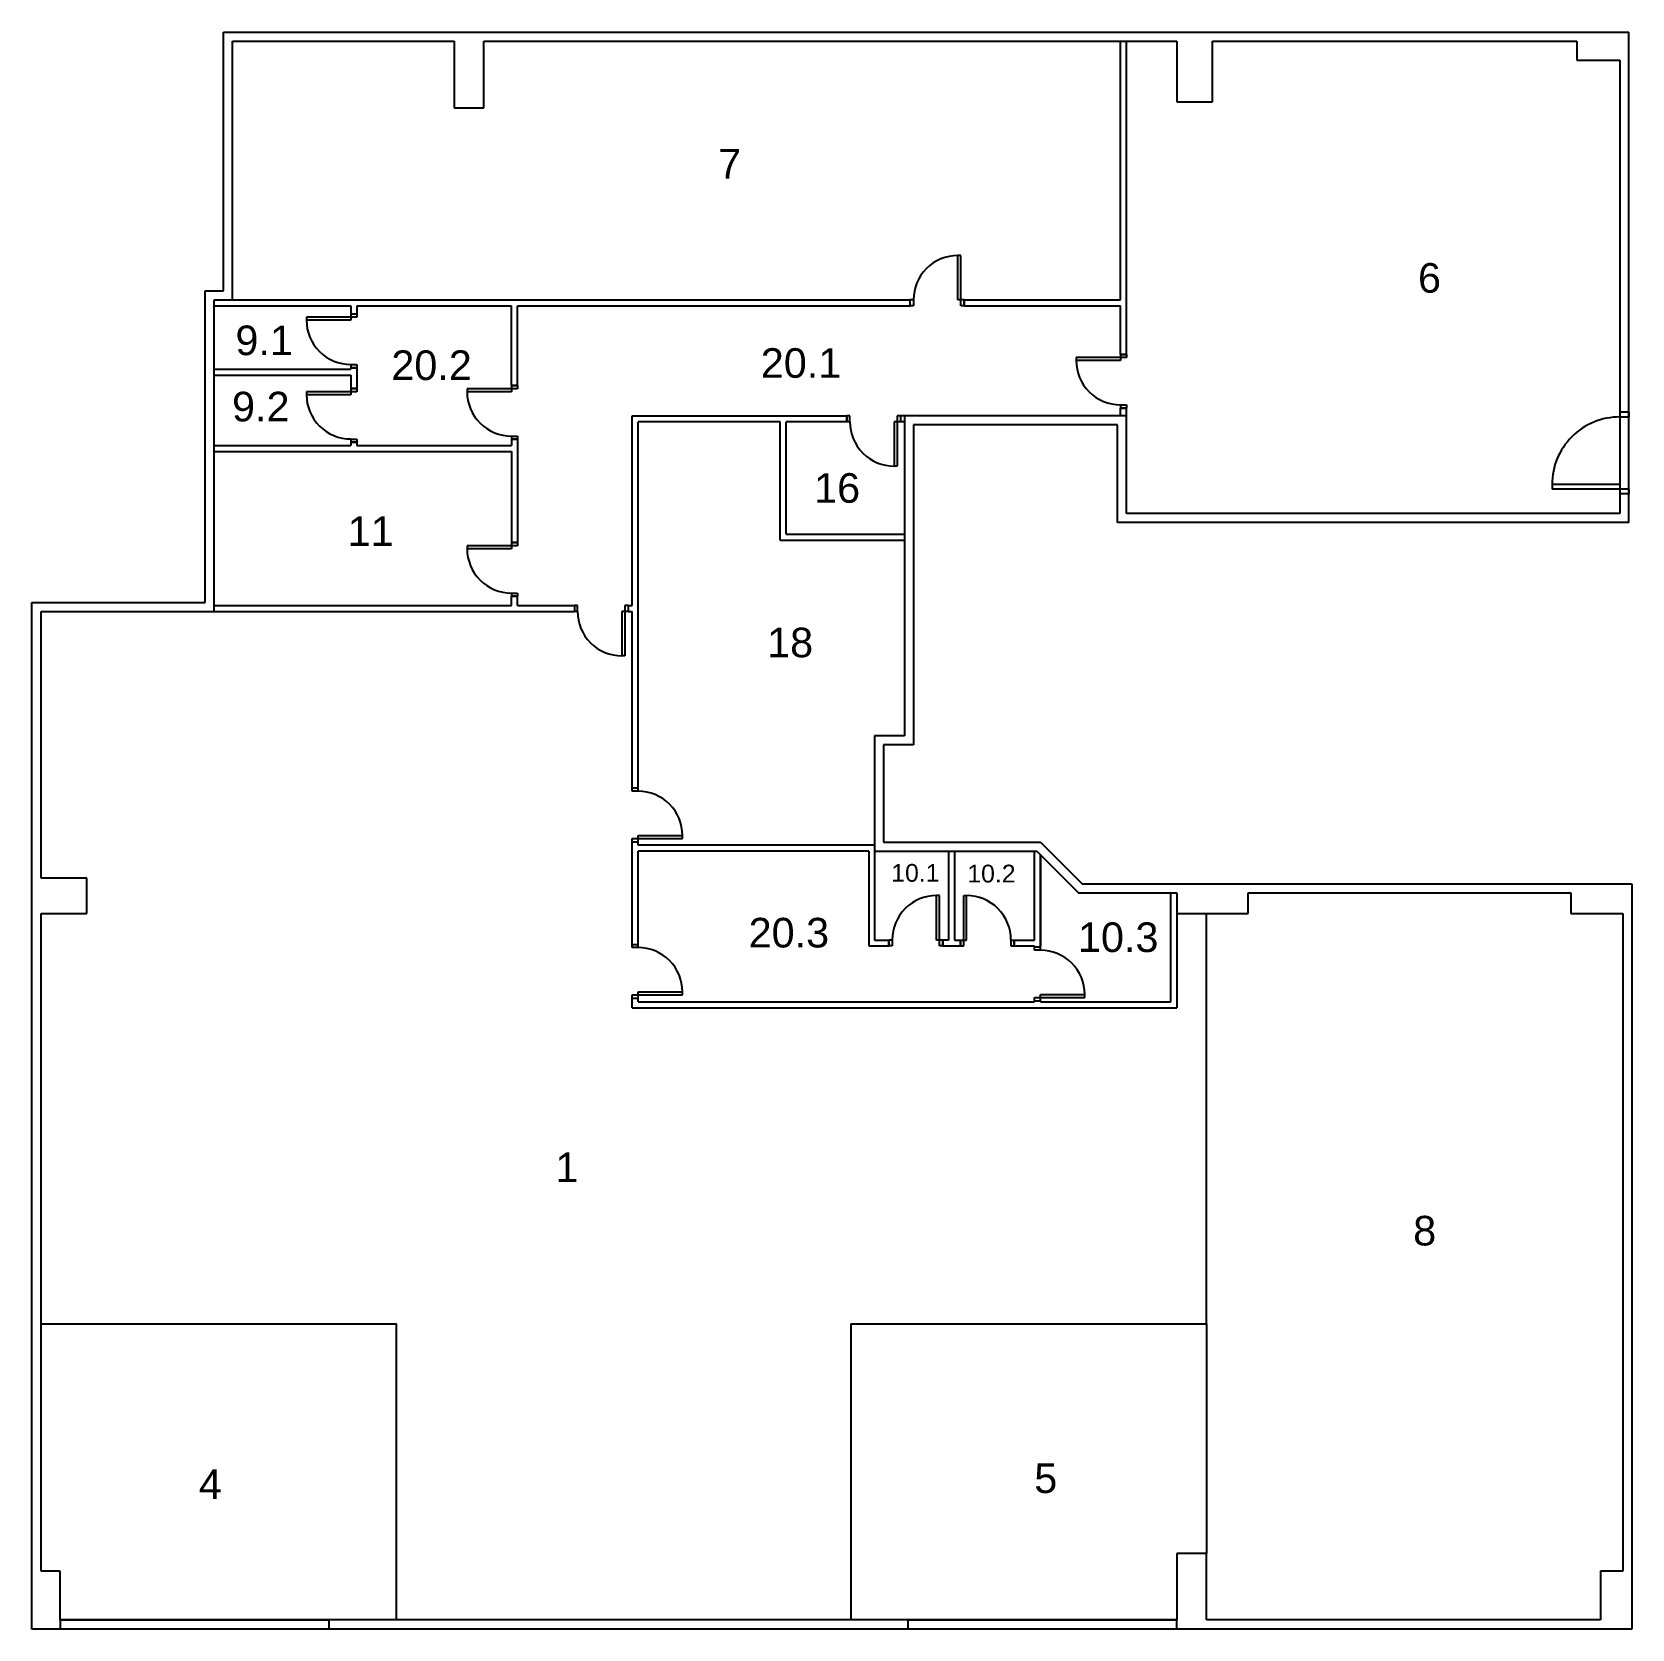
# Model space of a CAD drawing. Header units: millimetres. Extents: x 469.6 to 496.6, y 2717.1 to 2744.
import ezdxf

# ---------------------------------------------------------------- set-up
doc = ezdxf.new("R2010")
doc.units = ezdxf.units.MM
for name, color, linetype in [('BORDERS', 6, 'Continuous'), ('INNER_DOORS', 1, 'Continuous'), ('INNER_WALLS', 3, 'Continuous'), ('NAMES', 7, 'Continuous'), ('OUTER_DOORS', 2, 'Continuous'), ('OUTER_WALLS', 5, 'Continuous')]:
    doc.layers.add(name, color=color, linetype=linetype)
doc.styles.get("Standard").update_dxf_attribs({"font": 'arial.ttf'})

msp = doc.modelspace()

# ---------------------------------------------------------------- linework, layer by layer
at = {"layer": 'BORDERS'}
for q in [(489.43, 2729.159), (489.43, 2718.347)]:
    msp.add_line((489.43, 2722.224), q, dxfattribs=at)
for points in [[(469.741, 2722.224), (475.741, 2722.224), (475.741, 2717.224)], [(483.43, 2717.224), (483.43, 2722.224), (489.43, 2722.224)]]:
    msp.add_lwpolyline(points, dxfattribs=at)
at = {"layer": 'INNER_DOORS'}
for p, q in [((485.28, 2740.273), (485.23, 2740.273)), ((485.23, 2739.523), (485.23, 2740.273)), ((485.28, 2739.423), (485.28, 2740.273)), ((484.427, 2739.423), (484.427, 2739.523)), ((484.482, 2739.523), (484.427, 2739.523)), ((484.482, 2739.525), (484.482, 2739.423)), ((485.335, 2739.523), (485.23, 2739.523)), ((485.335, 2739.423), (485.335, 2739.523)), ((474.225, 2739.23), (474.225, 2739.18)), ((475.075, 2739.23), (474.225, 2739.23)), ((474.975, 2739.18), (474.225, 2739.18)), ((474.975, 2739.284), (474.975, 2739.18)), ((475.075, 2739.284), (474.975, 2739.284)), ((475.075, 2739.284), (475.075, 2739.23)), ((484.482, 2739.423), (484.427, 2739.423)), ((485.335, 2739.423), (485.28, 2739.423)), ((474.973, 2738.432), (475.075, 2738.432)), ((474.975, 2738.432), (474.975, 2738.377)), ((475.075, 2738.377), (474.975, 2738.377)), ((475.075, 2738.432), (475.075, 2738.377)), ((487.229, 2738.549), (487.229, 2738.499)), ((488.078, 2738.549), (487.229, 2738.549)), ((487.978, 2738.499), (487.229, 2738.499)), ((487.978, 2738.603), (487.978, 2738.499)), ((488.078, 2738.603), (487.978, 2738.603)), ((488.078, 2738.603), (488.078, 2738.549)), ((474.225, 2737.972), (474.225, 2737.922)), ((475.075, 2737.972), (474.225, 2737.972)), ((474.975, 2737.922), (474.225, 2737.922)), ((474.975, 2738.026), (474.975, 2737.922)), ((475.075, 2738.026), (474.975, 2738.026)), ((475.075, 2738.026), (475.075, 2737.972)), ((476.939, 2738.021), (476.939, 2737.971)), ((477.788, 2738.021), (476.939, 2738.021)), ((477.688, 2737.971), (476.939, 2737.971)), ((477.688, 2738.076), (477.688, 2737.971)), ((477.788, 2738.076), (477.688, 2738.076)), ((477.788, 2738.076), (477.788, 2738.021)), ((483.406, 2737.566), (483.352, 2737.566)), ((483.352, 2737.566), (483.352, 2737.466)), ((483.406, 2737.464), (483.406, 2737.566)), ((484.259, 2737.566), (484.204, 2737.566)), ((484.204, 2737.566), (484.204, 2736.716)), ((484.259, 2737.566), (484.259, 2737.466)), ((487.977, 2737.751), (488.078, 2737.751)), ((487.978, 2737.751), (487.978, 2737.696)), ((488.078, 2737.696), (487.978, 2737.696)), ((488.078, 2737.751), (488.078, 2737.696)), ((483.406, 2737.466), (483.352, 2737.466)), ((484.259, 2737.466), (484.154, 2737.466)), ((484.154, 2737.466), (484.154, 2736.716)), ((474.973, 2737.173), (475.075, 2737.173)), ((474.975, 2737.173), (474.975, 2737.119)), ((475.075, 2737.119), (474.975, 2737.119)), ((475.075, 2737.173), (475.075, 2737.119)), ((477.687, 2737.223), (477.788, 2737.223)), ((477.688, 2737.223), (477.688, 2737.169)), ((477.788, 2737.169), (477.688, 2737.169)), ((477.788, 2737.223), (477.788, 2737.169)), ((484.204, 2736.716), (484.154, 2736.716)), ((477.688, 2735.423), (477.688, 2735.319)), ((477.788, 2735.423), (477.688, 2735.423)), ((477.788, 2735.423), (477.788, 2735.369)), ((476.939, 2735.369), (476.939, 2735.319)), ((477.788, 2735.369), (476.939, 2735.369)), ((477.688, 2735.319), (476.939, 2735.319)), ((477.687, 2734.571), (477.788, 2734.571)), ((477.688, 2734.571), (477.688, 2734.516)), ((477.788, 2734.516), (477.688, 2734.516)), ((477.788, 2734.571), (477.788, 2734.516)), ((478.805, 2734.361), (478.751, 2734.361)), ((478.751, 2734.361), (478.751, 2734.261)), ((478.805, 2734.259), (478.805, 2734.361)), ((479.658, 2734.361), (479.603, 2734.361)), ((479.603, 2734.361), (479.603, 2733.511)), ((479.658, 2734.361), (479.658, 2734.261)), ((478.805, 2734.261), (478.751, 2734.261)), ((479.658, 2734.261), (479.553, 2734.261)), ((479.553, 2734.261), (479.553, 2733.511)), ((479.603, 2733.511), (479.553, 2733.511)), ((479.729, 2731.223), (479.729, 2731.278)), ((479.729, 2731.278), (479.829, 2731.278)), ((479.83, 2731.223), (479.729, 2731.223)), ((479.829, 2731.223), (479.829, 2731.278)), ((479.729, 2730.371), (479.729, 2730.425)), ((479.729, 2730.425), (480.578, 2730.425)), ((479.729, 2730.371), (479.829, 2730.371)), ((479.829, 2730.371), (479.829, 2730.475)), ((479.829, 2730.475), (480.578, 2730.475)), ((480.578, 2730.425), (480.578, 2730.475)), ((484.92, 2729.46), (484.87, 2729.46)), ((484.87, 2728.71), (484.87, 2729.46)), ((484.92, 2728.61), (484.92, 2729.46)), ((485.329, 2729.46), (485.379, 2729.46)), ((485.329, 2728.61), (485.329, 2729.46)), ((485.379, 2728.71), (485.379, 2729.46)), ((479.729, 2728.581), (479.729, 2728.636)), ((479.729, 2728.636), (479.829, 2728.636)), ((479.829, 2728.581), (479.829, 2728.636)), ((484.067, 2728.61), (484.067, 2728.71)), ((484.122, 2728.71), (484.067, 2728.71)), ((484.122, 2728.712), (484.122, 2728.61)), ((484.974, 2728.71), (484.87, 2728.71)), ((484.974, 2728.61), (484.974, 2728.71)), ((485.274, 2728.71), (485.379, 2728.71)), ((485.274, 2728.61), (485.274, 2728.71)), ((486.127, 2728.712), (486.127, 2728.61)), ((486.127, 2728.71), (486.182, 2728.71)), ((486.182, 2728.61), (486.182, 2728.71)), ((479.83, 2728.581), (479.729, 2728.581)), ((484.122, 2728.61), (484.067, 2728.61)), ((484.974, 2728.61), (484.92, 2728.61)), ((485.274, 2728.61), (485.329, 2728.61)), ((486.127, 2728.61), (486.182, 2728.61)), ((486.524, 2728.537), (486.524, 2728.592)), ((486.524, 2728.592), (486.624, 2728.592)), ((486.626, 2728.537), (486.524, 2728.537)), ((486.624, 2728.537), (486.624, 2728.592)), ((479.829, 2727.728), (479.829, 2727.833)), ((479.829, 2727.833), (480.578, 2727.833)), ((480.578, 2727.783), (480.578, 2727.833)), ((479.729, 2727.728), (479.729, 2727.783)), ((479.729, 2727.783), (480.578, 2727.783)), ((479.729, 2727.728), (479.829, 2727.728)), ((486.524, 2727.685), (486.524, 2727.739)), ((486.524, 2727.739), (487.374, 2727.739)), ((486.524, 2727.685), (486.624, 2727.685)), ((486.624, 2727.685), (486.624, 2727.789)), ((486.624, 2727.789), (487.374, 2727.789)), ((487.374, 2727.739), (487.374, 2727.789))]:
    msp.add_line(p, q, dxfattribs=at)
for centre, start, end in [((485.23, 2739.525), 90, 180.1293), ((474.973, 2739.18), 180, 270.1293), ((487.977, 2738.499), 180, 270.1293), ((474.973, 2737.922), 180, 270.1293), ((477.687, 2737.971), 180, 270.1293), ((484.154, 2737.464), 179.8707, 270), ((477.687, 2735.319), 180, 270.1293), ((479.553, 2734.259), 179.8707, 270), ((479.83, 2730.475), 0, 90.1293), ((484.87, 2728.712), 90, 180.1293), ((485.379, 2728.712), 359.8707, 90), ((479.83, 2727.833), 0, 90.1293), ((486.626, 2727.789), 0, 90.1293)]:
    msp.add_arc(centre, 0.748, start, end, dxfattribs=at)
at = {"layer": 'INNER_WALLS'}
for p, q in [((487.978, 2739.523), (487.978, 2743.896)), ((488.078, 2743.896), (488.078, 2743.896)), ((488.078, 2739.464), (488.078, 2743.896)), ((472.978, 2739.523), (484.427, 2739.523)), ((484.427, 2739.423), (484.427, 2739.523)), ((485.335, 2739.523), (487.978, 2739.523)), ((485.335, 2739.523), (485.335, 2739.423)), ((488.078, 2738.603), (488.078, 2739.464)), ((472.668, 2739.423), (474.975, 2739.423)), ((474.975, 2739.423), (474.975, 2739.284)), ((475.075, 2739.284), (474.975, 2739.284)), ((475.075, 2739.423), (475.075, 2739.284)), ((475.075, 2739.423), (477.688, 2739.423)), ((477.688, 2738.076), (477.688, 2739.423)), ((477.788, 2738.076), (477.788, 2739.423)), ((477.788, 2739.423), (484.427, 2739.423)), ((485.335, 2739.423), (487.978, 2739.423)), ((487.978, 2738.603), (487.978, 2739.423)), ((474.975, 2738.377), (474.975, 2738.353)), ((474.975, 2738.377), (475.075, 2738.377)), ((475.075, 2738.377), (475.075, 2738.264)), ((487.978, 2738.603), (488.078, 2738.603)), ((472.668, 2738.353), (474.975, 2738.353)), ((472.668, 2738.253), (474.975, 2738.253)), ((474.975, 2738.253), (474.975, 2738.026)), ((475.075, 2738.264), (475.075, 2738.026)), ((474.975, 2738.026), (475.075, 2738.026)), ((477.688, 2738.076), (477.788, 2738.076)), ((479.729, 2734.361), (479.729, 2737.566)), ((479.729, 2737.566), (482.267, 2737.566)), ((482.267, 2737.566), (483.352, 2737.566)), ((483.352, 2737.466), (483.352, 2737.566)), ((484.329, 2737.566), (484.259, 2737.566)), ((484.259, 2737.566), (484.259, 2737.466)), ((487.978, 2737.566), (487.978, 2737.696)), ((487.978, 2737.696), (488.078, 2737.696)), ((488.078, 2737.566), (488.078, 2737.696)), ((482.229, 2737.466), (479.829, 2737.466)), ((479.829, 2734.328), (479.829, 2737.466)), ((482.229, 2735.466), (482.229, 2737.466)), ((482.329, 2735.566), (482.329, 2737.466)), ((483.352, 2737.466), (482.329, 2737.466)), ((484.329, 2737.466), (484.259, 2737.466)), ((472.668, 2737.063), (474.975, 2737.063)), ((474.975, 2737.119), (474.975, 2737.063)), ((474.975, 2737.119), (475.075, 2737.119)), ((475.075, 2737.119), (475.075, 2737.063)), ((475.075, 2737.063), (477.688, 2737.063)), ((477.688, 2737.169), (477.688, 2737.063)), ((477.688, 2737.169), (477.788, 2737.169)), ((477.788, 2737.169), (477.788, 2737.011)), ((477.788, 2737.011), (477.788, 2735.423)), ((472.668, 2736.963), (477.688, 2736.963)), ((477.688, 2736.963), (477.688, 2735.423)), ((477.688, 2735.423), (477.788, 2735.423)), ((482.229, 2735.466), (484.329, 2735.466)), ((482.329, 2735.566), (484.329, 2735.566)), ((472.668, 2734.361), (477.688, 2734.361)), ((477.688, 2734.361), (477.688, 2734.516)), ((477.688, 2734.516), (477.788, 2734.516)), ((477.788, 2734.361), (477.788, 2734.516)), ((477.788, 2734.361), (478.751, 2734.361)), ((478.751, 2734.361), (478.751, 2734.261)), ((479.658, 2734.361), (479.729, 2734.361)), ((479.658, 2734.361), (479.658, 2734.261)), ((479.829, 2731.278), (479.829, 2734.328)), ((472.668, 2734.261), (478.751, 2734.261)), ((479.658, 2734.261), (479.729, 2734.261)), ((479.729, 2731.278), (479.729, 2734.261)), ((479.729, 2731.278), (479.829, 2731.278)), ((479.729, 2728.636), (479.729, 2730.371)), ((479.729, 2730.371), (479.829, 2730.371)), ((479.829, 2730.31), (479.829, 2730.371)), ((483.824, 2730.31), (479.829, 2730.31)), ((483.724, 2730.21), (479.829, 2730.21)), ((479.829, 2728.636), (479.829, 2730.21)), ((483.724, 2730.21), (483.724, 2728.61)), ((483.824, 2730.21), (483.824, 2728.71)), ((485.074, 2730.21), (485.074, 2728.71)), ((485.174, 2730.21), (485.174, 2728.71)), ((486.524, 2728.71), (486.524, 2730.21)), ((486.624, 2730.152), (486.624, 2728.61)), ((486.624, 2728.592), (486.624, 2730.152)), ((488.83, 2727.667), (488.83, 2729.507)), ((488.93, 2729.159), (488.93, 2727.567)), ((479.729, 2728.636), (479.829, 2728.636)), ((483.824, 2728.71), (484.067, 2728.71)), ((484.067, 2728.71), (484.067, 2728.61)), ((485.074, 2728.71), (484.974, 2728.71)), ((484.974, 2728.71), (484.974, 2728.61)), ((485.174, 2728.71), (485.274, 2728.71)), ((485.274, 2728.71), (485.274, 2728.61)), ((486.182, 2728.71), (486.524, 2728.71)), ((486.182, 2728.71), (486.182, 2728.61)), ((483.724, 2728.61), (484.067, 2728.61)), ((484.974, 2728.61), (485.118, 2728.61)), ((485.118, 2728.61), (485.274, 2728.61)), ((486.182, 2728.61), (486.524, 2728.61)), ((486.524, 2728.592), (486.524, 2728.61)), ((486.524, 2728.592), (486.624, 2728.592)), ((479.729, 2727.567), (479.729, 2727.728)), ((479.729, 2727.728), (479.829, 2727.728)), ((479.729, 2727.567), (488.93, 2727.567)), ((479.829, 2727.667), (479.829, 2727.728)), ((479.829, 2727.667), (486.524, 2727.667)), ((486.524, 2727.667), (486.524, 2727.685)), ((486.524, 2727.685), (486.624, 2727.685)), ((486.624, 2727.667), (486.624, 2727.685)), ((486.624, 2727.667), (488.83, 2727.667))]:
    msp.add_line(p, q, dxfattribs=at)
at = {"layer": 'OUTER_DOORS'}
for p, q in [((496.565, 2737.629), (496.413, 2737.629)), ((496.413, 2737.629), (496.413, 2737.545)), ((496.565, 2737.629), (496.565, 2737.545)), ((496.413, 2737.545), (496.565, 2737.545)), ((496.413, 2736.404), (495.269, 2736.404)), ((495.269, 2736.404), (495.269, 2736.328)), ((496.565, 2736.328), (495.269, 2736.328)), ((496.413, 2736.404), (496.413, 2736.245)), ((496.565, 2736.245), (496.413, 2736.245)), ((496.565, 2736.328), (496.565, 2736.245)), ((470.063, 2717.224), (470.063, 2717.071)), ((470.063, 2717.224), (474.606, 2717.224)), ((474.606, 2717.071), (470.063, 2717.071)), ((474.606, 2717.071), (474.606, 2717.224)), ((484.386, 2717.224), (484.386, 2717.071)), ((484.386, 2717.224), (488.93, 2717.224)), ((488.93, 2717.071), (484.386, 2717.071)), ((488.93, 2717.071), (488.93, 2717.224))]:
    msp.add_line(p, q, dxfattribs=at)
msp.add_arc((496.41, 2736.404), 1.141, 89.8707, 180, dxfattribs=at)
at = {"layer": 'OUTER_WALLS'}
for p, q in [((472.825, 2739.676), (472.825, 2744.048)), ((472.825, 2744.048), (496.565, 2744.048)), ((496.565, 2735.761), (496.565, 2744.048)), ((472.978, 2743.896), (476.719, 2743.896)), ((472.978, 2739.523), (472.978, 2743.896)), ((476.719, 2743.896), (476.719, 2742.769)), ((477.219, 2742.769), (477.219, 2743.896)), ((477.219, 2743.896), (488.93, 2743.896)), ((488.93, 2743.896), (488.93, 2742.87)), ((489.532, 2742.87), (489.532, 2743.896)), ((489.532, 2743.896), (495.688, 2743.896)), ((495.688, 2743.896), (495.688, 2743.57)), ((495.688, 2743.57), (496.413, 2743.57)), ((496.413, 2743.57), (496.413, 2735.913)), ((476.719, 2742.769), (477.219, 2742.769)), ((488.93, 2742.87), (489.532, 2742.87)), ((472.516, 2739.676), (472.825, 2739.676)), ((472.516, 2734.413), (472.516, 2739.676)), ((472.668, 2734.261), (472.668, 2739.523)), ((472.668, 2739.523), (472.978, 2739.523)), ((488.078, 2737.566), (484.329, 2737.566)), ((484.329, 2737.566), (484.329, 2732.159)), ((488.078, 2735.913), (488.078, 2737.566)), ((484.481, 2737.413), (484.481, 2732.007)), ((487.926, 2737.413), (484.481, 2737.413)), ((487.926, 2735.761), (487.926, 2737.413)), ((496.565, 2735.761), (487.926, 2735.761)), ((496.413, 2735.913), (488.078, 2735.913)), ((469.588, 2734.413), (472.516, 2734.413)), ((469.588, 2717.071), (469.588, 2734.413)), ((469.741, 2729.757), (469.741, 2734.261)), ((469.741, 2734.261), (472.668, 2734.261)), ((484.329, 2732.159), (483.824, 2732.159)), ((483.824, 2732.159), (483.824, 2730.21)), ((483.977, 2732.007), (483.977, 2730.363)), ((484.481, 2732.007), (483.977, 2732.007)), ((483.977, 2730.363), (486.629, 2730.363)), ((486.629, 2730.363), (487.332, 2729.659)), ((483.824, 2730.21), (486.566, 2730.21)), ((486.566, 2730.21), (487.269, 2729.507)), ((470.516, 2729.757), (469.741, 2729.757)), ((470.516, 2729.159), (470.516, 2729.757)), ((487.269, 2729.507), (488.93, 2729.507)), ((487.332, 2729.659), (496.62, 2729.659)), ((488.93, 2729.507), (488.93, 2729.159)), ((490.133, 2729.159), (490.133, 2729.507)), ((490.133, 2729.507), (495.586, 2729.507)), ((495.586, 2729.507), (495.586, 2729.159)), ((496.62, 2729.659), (496.62, 2717.071)), ((469.741, 2729.159), (470.516, 2729.159)), ((469.741, 2718.05), (469.741, 2729.159)), ((488.93, 2729.159), (490.133, 2729.159)), ((495.586, 2729.159), (496.468, 2729.159)), ((496.468, 2729.159), (496.468, 2718.05)), ((489.43, 2718.347), (488.93, 2718.347)), ((488.93, 2718.347), (488.93, 2717.224)), ((489.43, 2717.224), (489.43, 2718.347)), ((470.063, 2718.05), (469.741, 2718.05)), ((470.063, 2717.224), (470.063, 2718.05)), ((496.468, 2718.05), (496.086, 2718.05)), ((496.086, 2718.05), (496.086, 2717.224)), ((496.62, 2717.071), (469.588, 2717.071)), ((488.93, 2717.224), (470.063, 2717.224)), ((496.086, 2717.224), (489.43, 2717.224))]:
    msp.add_line(p, q, dxfattribs=at)

# ---------------------------------------------------------------- texts
at = {"layer": 'NAMES'}
for s, height, p in [('7', 0.5, (481.181, 2741.573)), ('6', 0.5, (493.004, 2739.645)), ('9.1', 0.5, (473.025, 2738.59)), ('20.2', 0.5, (475.659, 2738.17)), ('20.1', 0.5, (481.901, 2738.207)), ('9.2', 0.5, (472.968, 2737.471)), ('16', 0.5, (482.802, 2736.096)), ('11', 0.5, (474.92, 2735.365)), ('18', 0.5, (482.008, 2733.486)), ('10.1', 0.3, (484.105, 2729.694)), ('10.2', 0.3, (485.39, 2729.682)), ('20.3', 0.5, (481.696, 2728.584)), ('10.3', 0.5, (487.26, 2728.507)), ('1', 0.5, (478.431, 2724.621)), ('8', 0.5, (492.923, 2723.55)), ('4', 0.5, (472.406, 2719.268)), ('5', 0.5, (486.521, 2719.368))]:
    msp.add_text(s, height=height, dxfattribs=at).set_placement(p)

doc.saveas('drawing.dxf')
